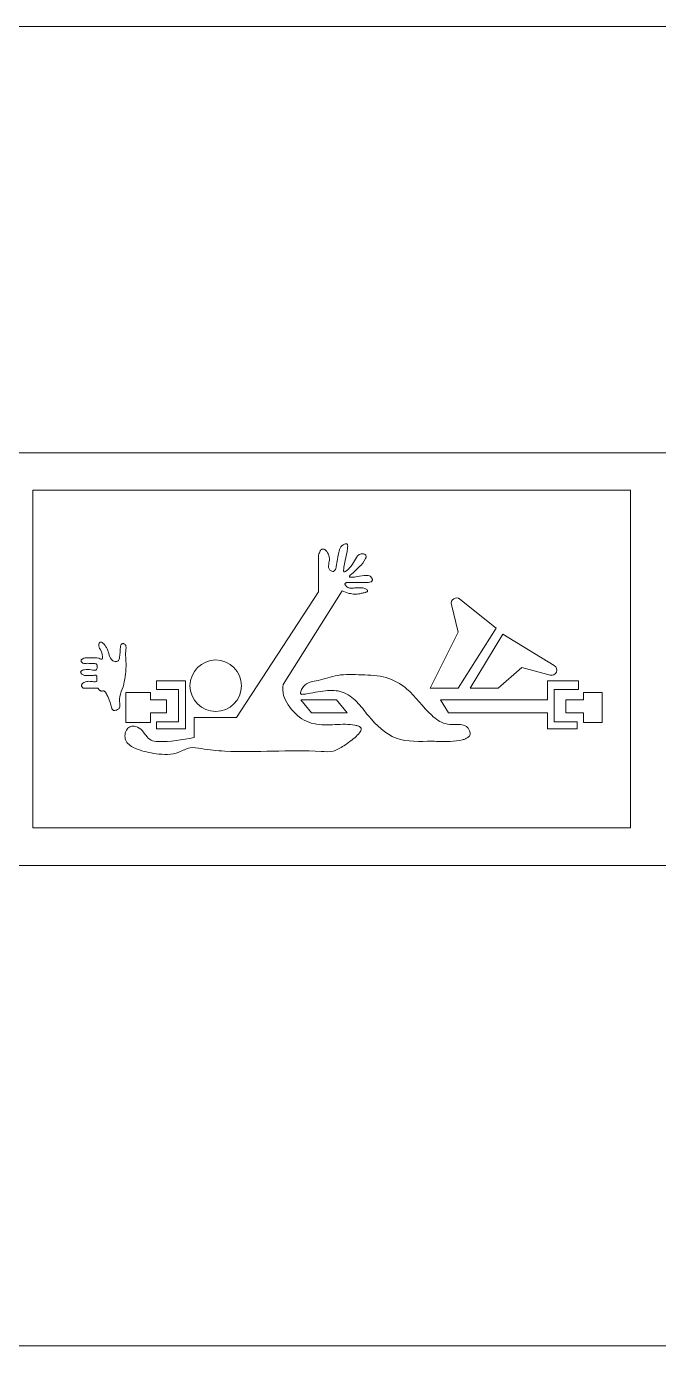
# Model space of a CAD drawing. Header units: feet. Extents: x -21 to 5170, y -254 to 1413.
# Drawn here: x 2314.267 to 2315.192, y 48.975 to 50.904 of the extents above; entities that cross this region are included whole.
import ezdxf

# ---------------------------------------------------------------- set-up
doc = ezdxf.new("R2010")
doc.units = ezdxf.units.FT
doc.header["$MEASUREMENT"] = 0
doc.layers.add('ATI CENTER SUPPORT', color=7, linetype='Continuous')

msp = doc.modelspace()

# ---------------------------------------------------------------- linework, layer by layer
at = {"layer": 'ATI CENTER SUPPORT', "color": 8, "linetype": 'Continuous', "lineweight": 15}
for p, q in [((2318.84262, 50.90399), (2101.30049, 50.90399)), ((2312.8161, 50.28096), (2316.80275, 50.28096)), ((2314.27667, 50.22635), (2314.27667, 49.73253)), ((2315.15035, 50.22635), (2314.27667, 50.22635)), ((2315.15035, 50.22635), (2315.15035, 49.73253)), ((2314.69462, 50.07781), (2314.69462, 50.13112)), ((2314.5746, 49.89397), (2314.69462, 50.07781)), ((2314.64263, 49.94233), (2314.72881, 50.07892)), ((2314.90098, 50.06707), (2314.95415, 50.0248)), ((2314.8987, 50.01882), (2314.88875, 50.05922)), ((2314.85758, 49.93676), (2314.8987, 50.01882)), ((2314.95415, 50.0248), (2314.89878, 49.93676)), ((2314.91609, 49.93676), (2314.96409, 50.01566)), ((2314.96409, 50.01566), (2315.03915, 49.97)), ((2314.99147, 49.96703), (2314.95699, 49.93676)), ((2315.0332, 49.95601), (2314.99147, 49.96703)), ((2314.37189, 49.93676), (2314.35041, 49.93676)), ((2314.45741, 49.94761), (2314.49989, 49.94761)), ((2314.45741, 49.93515), (2314.45741, 49.94761)), ((2314.48976, 49.93515), (2314.45741, 49.93515)), ((2314.48976, 49.88752), (2314.48976, 49.93515)), ((2314.49989, 49.94761), (2314.49989, 49.87746)), ((2314.89878, 49.93676), (2314.85758, 49.93676)), ((2314.95699, 49.93676), (2314.91609, 49.93676)), ((2315.02905, 49.94761), (2315.02905, 49.91971)), ((2315.07477, 49.94761), (2315.02905, 49.94761)), ((2315.03898, 49.88752), (2315.03898, 49.93515)), ((2315.03898, 49.93515), (2315.07477, 49.93515)), ((2315.07477, 49.93515), (2315.07477, 49.94761)), ((2314.41265, 49.88677), (2314.41265, 49.93073)), ((2314.41265, 49.93073), (2314.44862, 49.93073)), ((2314.44862, 49.93073), (2314.44862, 49.91971)), ((2314.44862, 49.91971), (2314.47216, 49.91971)), ((2314.47216, 49.91971), (2314.47216, 49.90107)), ((2314.66864, 49.91971), (2314.68439, 49.90107)), ((2314.72057, 49.91971), (2314.66864, 49.91971)), ((2314.73632, 49.90107), (2314.72057, 49.91971)), ((2314.87284, 49.91971), (2314.8845, 49.90107)), ((2315.02905, 49.91971), (2314.87284, 49.91971)), ((2315.0561, 49.91971), (2315.08206, 49.91971)), ((2315.0561, 49.90107), (2315.0561, 49.91971)), ((2315.08206, 49.93073), (2315.1093, 49.93073)), ((2315.08206, 49.91971), (2315.08206, 49.93073)), ((2315.1093, 49.93073), (2315.1093, 49.88677)), ((2314.44862, 49.90107), (2314.44862, 49.88677)), ((2314.47216, 49.90107), (2314.44862, 49.90107)), ((2314.5746, 49.89397), (2314.51235, 49.89397)), ((2314.51235, 49.89397), (2314.51235, 49.8647)), ((2314.68439, 49.90107), (2314.73632, 49.90107)), ((2314.8845, 49.90107), (2315.02905, 49.90107)), ((2315.02905, 49.90107), (2315.02905, 49.87746)), ((2315.08206, 49.90107), (2315.0561, 49.90107)), ((2315.08206, 49.88677), (2315.08206, 49.90107)), ((2314.44862, 49.88677), (2314.41265, 49.88677)), ((2314.45741, 49.88752), (2314.48976, 49.88752)), ((2314.45741, 49.87746), (2314.45741, 49.88752)), ((2314.49989, 49.87746), (2314.45741, 49.87746)), ((2315.02905, 49.87746), (2315.07276, 49.87746)), ((2315.07276, 49.88752), (2315.03898, 49.88752)), ((2315.07276, 49.87746), (2315.07276, 49.88752)), ((2315.1093, 49.88677), (2315.08206, 49.88677)), ((2315.15035, 49.73253), (2314.27667, 49.73253)), ((2312.8161, 49.67792), (2316.80275, 49.67792))]:
    msp.add_line(p, q, dxfattribs=at)
msp.add_lwpolyline([(2317.87777, 48.97464), (2102.26535, 49.0547)], dxfattribs=at)
msp.add_circle((2314.54414, 49.94043), 0.03764, dxfattribs=at)
for centre, start, end in [((2314.8962, 50.06106), 51.50873, 193.82917), ((2315.03516, 49.96344), 255.21483, 58.68563)]:
    msp.add_arc(centre, 0.00768, start, end, dxfattribs=at)
for points, knots in [([(2314.69462, 50.13112), (2314.69492, 50.13238), (2314.69545, 50.13461), (2314.69663, 50.13727), (2314.69788, 50.13894), (2314.69914, 50.13993), (2314.70058, 50.14035), (2314.70209, 50.14016), (2314.70354, 50.13947), (2314.7068, 50.13689), (2314.71025, 50.13096), (2314.71057, 50.12198), (2314.70851, 50.11555), (2314.70964, 50.11123), (2314.71099, 50.10942), (2314.71288, 50.10812), (2314.71478, 50.10746), (2314.71643, 50.1075), (2314.71761, 50.10814), (2314.71847, 50.10921), (2314.71983, 50.11194), (2314.72131, 50.12008), (2314.72301, 50.13032), (2314.72504, 50.14177), (2314.73008, 50.14666), (2314.73379, 50.14787), (2314.73499, 50.14801), (2314.73602, 50.1477), (2314.7367, 50.14683), (2314.73701, 50.14561), (2314.7371, 50.14371), (2314.73617, 50.13615), (2314.73399, 50.126), (2314.73174, 50.11539), (2314.73098, 50.1102), (2314.73111, 50.10807), (2314.73145, 50.10732), (2314.73174, 50.10702), (2314.73214, 50.10687), (2314.7326, 50.10687), (2314.73344, 50.1071), (2314.73528, 50.10821), (2314.73981, 50.11249), (2314.7459, 50.11986), (2314.74958, 50.12822), (2314.75365, 50.13245), (2314.75676, 50.13344), (2314.75955, 50.13323), (2314.7617, 50.13255), (2314.76304, 50.13178), (2314.7639, 50.13061), (2314.76402, 50.12919), (2314.76368, 50.1277), (2314.75904, 50.1174), (2314.74924, 50.10969), (2314.74068, 50.1019), (2314.73976, 50.10065), (2314.73957, 50.10009), (2314.73957, 50.0998), (2314.73966, 50.09955), (2314.73985, 50.09936), (2314.74011, 50.09921), (2314.74078, 50.09896), (2314.74319, 50.09878), (2314.7502, 50.09957), (2314.75792, 50.10126), (2314.76517, 50.10174), (2314.76837, 50.10126), (2314.77072, 50.09999), (2314.77222, 50.09828), (2314.77301, 50.09646), (2314.77318, 50.09485), (2314.77291, 50.09364), (2314.77204, 50.09266), (2314.76905, 50.09128), (2314.76214, 50.09111), (2314.75171, 50.09151), (2314.74236, 50.09154), (2314.73651, 50.09142), (2314.73465, 50.09099), (2314.73377, 50.0906), (2314.73318, 50.09003), (2314.73298, 50.08929), (2314.73311, 50.08848), (2314.73366, 50.08723), (2314.73497, 50.08566), (2314.73714, 50.08407), (2314.74137, 50.08243), (2314.74799, 50.08357), (2314.7552, 50.08352), (2314.76098, 50.08333), (2314.76402, 50.08173), (2314.76545, 50.08063), (2314.76608, 50.07971), (2314.76625, 50.07917), (2314.76618, 50.07864), (2314.76568, 50.07797), (2314.76454, 50.07735), (2314.76248, 50.07665), (2314.75913, 50.07588), (2314.75396, 50.07475), (2314.74701, 50.0739), (2314.73817, 50.07538), (2314.73221, 50.07764), (2314.72881, 50.07892)], [0, 0, 0, 0, 0.0101068, 0.0177842, 0.02246, 0.026272, 0.0300623, 0.0338124, 0.0378876, 0.0424077, 0.0660165, 0.0881151, 0.1110893, 0.1165311, 0.1221951, 0.1283072, 0.1341428, 0.1375823, 0.1408095, 0.1442676, 0.1481187, 0.1644923, 0.2079201, 0.2300214, 0.2535388, 0.2572442, 0.2603322, 0.2628364, 0.2652717, 0.2685264, 0.2725148, 0.2800217, 0.3277026, 0.3534118, 0.3644178, 0.3685483, 0.3697227, 0.3707292, 0.3717669, 0.3729193, 0.3742748, 0.3785016, 0.3894076, 0.4227473, 0.4521804, 0.459777, 0.4675635, 0.4767024, 0.4811478, 0.4850991, 0.4885129, 0.4919407, 0.495861, 0.5003316, 0.5796402, 0.5876612, 0.5906684, 0.591527, 0.5922422, 0.5928678, 0.5935329, 0.5943061, 0.595201, 0.5990457, 0.612885, 0.6501328, 0.660369, 0.6693786, 0.6749506, 0.6807278, 0.6868454, 0.6901028, 0.6931484, 0.6962613, 0.699904, 0.7184101, 0.7487959, 0.7818802, 0.7911324, 0.7941852, 0.7967294, 0.7985679, 0.800356, 0.8024244, 0.8048911, 0.8109321, 0.8180429, 0.8257327, 0.8455932, 0.8683947, 0.8828377, 0.8893468, 0.8949454, 0.896606, 0.8980013, 0.8992517, 0.900608, 0.9043227, 0.9091502, 0.9175783, 0.9309902, 0.9504403, 0.9716697, 1, 1, 1, 1]), ([(2314.35041, 49.93676), (2314.34993, 49.93719), (2314.34908, 49.93797), (2314.34824, 49.93932), (2314.34791, 49.94066), (2314.34813, 49.94197), (2314.34912, 49.94359), (2314.35194, 49.94571), (2314.35722, 49.94738), (2314.36277, 49.94654), (2314.36667, 49.94617), (2314.36857, 49.94634), (2314.36955, 49.94662), (2314.37029, 49.94718), (2314.37068, 49.94846), (2314.37026, 49.95042), (2314.37017, 49.95245), (2314.37015, 49.95402), (2314.37002, 49.95488), (2314.36952, 49.95549), (2314.36878, 49.95573), (2314.36741, 49.95581), (2314.36445, 49.95522), (2314.35856, 49.95577), (2314.35235, 49.95472), (2314.34847, 49.95721), (2314.34741, 49.95837), (2314.34684, 49.95939), (2314.3466, 49.96012), (2314.3466, 49.96083), (2314.34699, 49.96168), (2314.34802, 49.96248), (2314.3499, 49.96327), (2314.35295, 49.96395), (2314.3589, 49.96471), (2314.36424, 49.96265), (2314.36876, 49.96323), (2314.3701, 49.96433), (2314.37077, 49.966), (2314.37101, 49.96781), (2314.37085, 49.96959), (2314.37037, 49.97112), (2314.36929, 49.97252), (2314.36726, 49.97299), (2314.36298, 49.97244), (2314.35819, 49.9735), (2314.35321, 49.97289), (2314.34994, 49.97318), (2314.3481, 49.975), (2314.34733, 49.97653), (2314.3473, 49.97769), (2314.34782, 49.97864), (2314.34863, 49.97939), (2314.35041, 49.98048), (2314.35507, 49.98192), (2314.36288, 49.98075), (2314.37093, 49.98199), (2314.37526, 49.97949), (2314.37678, 49.97912), (2314.37737, 49.97915), (2314.37786, 49.97942), (2314.37822, 49.97988), (2314.37845, 49.98049), (2314.37869, 49.98166), (2314.37862, 49.98614), (2314.37683, 49.99161), (2314.37318, 49.99659), (2314.37285, 50.00007), (2314.37364, 50.00246), (2314.37448, 50.00386), (2314.37573, 50.00444), (2314.37745, 50.00419), (2314.3795, 50.00278), (2314.38206, 50.00013), (2314.38509, 49.99502), (2314.38798, 49.98761), (2314.38987, 49.98024), (2314.3937, 49.97669), (2314.39618, 49.97579), (2314.39856, 49.97558), (2314.40063, 49.97606), (2314.40215, 49.97751), (2314.40308, 49.97944), (2314.40475, 49.9859), (2314.40359, 49.99292), (2314.40518, 49.99955), (2314.40644, 50.0011), (2314.40763, 50.00197), (2314.4091, 50.00212), (2314.41044, 50.00149), (2314.41159, 50.00048), (2314.41327, 49.99813), (2314.41282, 49.99371), (2314.41216, 49.9875), (2314.4129, 49.97785), (2314.41331, 49.96001), (2314.40985, 49.94012), (2314.40247, 49.92324), (2314.40389, 49.9143), (2314.40408, 49.90969), (2314.40303, 49.9074), (2314.40142, 49.90593), (2314.39919, 49.90486), (2314.39702, 49.90435), (2314.3954, 49.90432), (2314.39439, 49.90451), (2314.39356, 49.90495), (2314.39262, 49.90596), (2314.39187, 49.908), (2314.391, 49.91201), (2314.38917, 49.91862), (2314.38634, 49.92497), (2314.38364, 49.92969), (2314.38225, 49.9316), (2314.38105, 49.93258), (2314.3801, 49.93295), (2314.37867, 49.93295), (2314.37724, 49.93245), (2314.37566, 49.93291), (2314.37451, 49.93366), (2314.3732, 49.93496), (2314.37237, 49.9361), (2314.37189, 49.93676)], [0, 0, 0, 0, 0.0048115, 0.0085985, 0.0117303, 0.0149514, 0.0182691, 0.0256793, 0.0408382, 0.0583193, 0.0671387, 0.0700954, 0.072607, 0.0746633, 0.0767425, 0.0822211, 0.0893887, 0.0919368, 0.0940361, 0.0957132, 0.0975241, 0.0996797, 0.1059767, 0.1198584, 0.1443198, 0.1491111, 0.1538084, 0.1559278, 0.1578246, 0.1595131, 0.1611494, 0.1646581, 0.1689264, 0.1763731, 0.1879774, 0.2133663, 0.2173922, 0.2212585, 0.225664, 0.230542, 0.234905, 0.2389339, 0.2424515, 0.2475792, 0.2535177, 0.2748635, 0.2830704, 0.2913611, 0.2982164, 0.3013338, 0.3040592, 0.3064837, 0.309201, 0.312237, 0.3221079, 0.3447952, 0.3710282, 0.3796439, 0.381316, 0.382711, 0.3839882, 0.3853712, 0.3869772, 0.3888528, 0.3942656, 0.4202971, 0.4302081, 0.4400301, 0.4448644, 0.4490407, 0.4517753, 0.4546355, 0.4615829, 0.4699208, 0.482189, 0.5055608, 0.5300712, 0.5366963, 0.5438235, 0.549376, 0.5544191, 0.559246, 0.5645049, 0.57028, 0.6089954, 0.6162851, 0.6201281, 0.6237095, 0.6270387, 0.6305914, 0.6344886, 0.6384437, 0.6517643, 0.6651856, 0.6861056, 0.7235993, 0.7988568, 0.8365412, 0.8566829, 0.8659827, 0.8703471, 0.875056, 0.881964, 0.8886664, 0.8915942, 0.8940793, 0.8962775, 0.898453, 0.904277, 0.912182, 0.9292918, 0.9554742, 0.9639771, 0.9700101, 0.9730905, 0.9754228, 0.9774698, 0.9837125, 0.9862312, 0.989467, 0.9939047, 1, 1, 1, 1]), ([(2314.67016, 49.92778), (2314.67183, 49.92795), (2314.68342, 49.92913), (2314.70252, 49.93428), (2314.73027, 49.93364), (2314.75176, 49.91745), (2314.77157, 49.88946), (2314.80585, 49.85661), (2314.85206, 49.85991), (2314.88409, 49.8586), (2314.9006, 49.85994), (2314.90909, 49.86258), (2314.91254, 49.86433), (2314.91493, 49.86655), (2314.91608, 49.86912), (2314.91615, 49.8718), (2314.91523, 49.87507), (2314.91328, 49.87858), (2314.90902, 49.88247), (2314.90185, 49.88407), (2314.8918, 49.88357), (2314.87619, 49.88422), (2314.8507, 49.90286), (2314.83074, 49.93421), (2314.79317, 49.95521), (2314.75775, 49.95627), (2314.72386, 49.95805), (2314.69973, 49.94878), (2314.68209, 49.94656), (2314.67302, 49.94087), (2314.66936, 49.9346), (2314.66821, 49.93128), (2314.6681, 49.92983), (2314.6682, 49.92909), (2314.66847, 49.92851), (2314.66891, 49.92811), (2314.6695, 49.92787), (2314.66993, 49.92781), (2314.67016, 49.92778)], [0, 0, 0, 0, 0.00884615, 0.06143165, 0.1046416, 0.14948312, 0.19641153, 0.28831128, 0.38071755, 0.4269723, 0.45937573, 0.46703798, 0.4737852, 0.47964182, 0.48382713, 0.48832889, 0.49345878, 0.50161744, 0.50921037, 0.52320794, 0.5386775, 0.56276269, 0.60362748, 0.69749083, 0.75770385, 0.82100147, 0.88260238, 0.93459964, 0.95513702, 0.97601433, 0.98805602, 0.9928381, 0.99437721, 0.99570153, 0.99670947, 0.99769322, 0.99876933, 1, 1, 1, 1]), ([(2314.51235, 49.8647), (2314.49502, 49.86139), (2314.47444, 49.85746), (2314.44893, 49.85978), (2314.44138, 49.86819), (2314.43559, 49.87743), (2314.42721, 49.88147), (2314.4214, 49.88137), (2314.41822, 49.88043), (2314.41552, 49.87847), (2314.41328, 49.87535), (2314.41173, 49.8712), (2314.41122, 49.86636), (2314.41188, 49.8616), (2314.41645, 49.85356), (2314.43269, 49.84562), (2314.45812, 49.83988), (2314.48585, 49.83922), (2314.50582, 49.85182), (2314.52919, 49.84696), (2314.56894, 49.84334), (2314.62812, 49.84503), (2314.68009, 49.84577), (2314.71615, 49.84311), (2314.73314, 49.85348), (2314.74631, 49.86305), (2314.75458, 49.87144), (2314.75664, 49.87563), (2314.75677, 49.87758), (2314.7564, 49.87886), (2314.75552, 49.87993), (2314.75423, 49.8808), (2314.75165, 49.88194), (2314.74488, 49.88343), (2314.7282, 49.88489), (2314.70337, 49.88161), (2314.67106, 49.88735), (2314.65274, 49.90738), (2314.64193, 49.92619), (2314.64239, 49.9369), (2314.64263, 49.94233)], [0, 0, 0, 0, 0.0833586, 0.0990282, 0.1153797, 0.1335672, 0.1504092, 0.1556521, 0.1606868, 0.1657177, 0.1710147, 0.1785272, 0.1862407, 0.1937035, 0.2007254, 0.2287838, 0.2733805, 0.3255767, 0.3531219, 0.3785708, 0.432983, 0.543241, 0.6537503, 0.6809139, 0.7084853, 0.7439332, 0.7581943, 0.7632616, 0.7653373, 0.7672818, 0.7693394, 0.7717248, 0.7745196, 0.7825656, 0.8041063, 0.8528136, 0.9005251, 0.9507547, 0.9749748, 1, 1, 1, 1])]:
    msp.add_open_spline(points, degree=3, knots=knots, dxfattribs=at)

doc.saveas('drawing.dxf')
